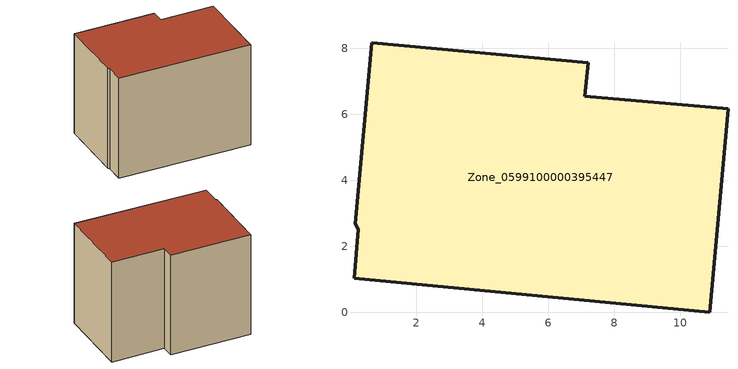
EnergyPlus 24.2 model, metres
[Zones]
Zone_0599100000395447
 floor ground (C_G): 0.24,2.52 0.15,2.68 0.65,8.16 7.21,7.56 7.11,6.55 11.45,6.16 10.9,0 0.13,1.03 z0
 wall outside (C_F): 7.11,6.55 7.21,7.56 0.65,8.16 0.15,2.68 0.24,2.52 0.13,1.03 10.9,0 11.45,6.16 7.11,6.55 z0:8.62
 roof outside (C_R): 0.15,2.68 0.24,2.52 0.13,1.03 10.9,0 11.45,6.16 7.11,6.55 7.21,7.56 0.65,8.16 z8.62
[BUILDING]
Pand.0599100000395447: North Axis=0; Terrain=City; Loads Convergence Tolerance Value=0.04; Temperature Convergence Tolerance Value=0.4; Solar Distribution=FullExterior; Maximum Number of Warmup Days=25; Minimum Number of Warmup Days=1
[Site:Location]
Rotterdam.The.Hague.AP_ZH_NLD Design_Conditions: Latitude=51.96; Longitude=4.45; Time Zone=1; Elevation=-4.5
[SITE:GROUNDTEMPERATURE:BUILDINGSURFACE]
18, 18, 18, 18, 18, 18, 18, 18, 18, 18, 18, 18
[MATERIAL] Thermal Absorptance=0.9; Solar Absorptance=0.7; Visible Absorptance=0.7
Name | Roughness | Thickness | Conductivity | Density | Specific Heat
G.TC.1992-2005 | MediumSmooth | 0.15 | 0.06 | 540 | 1210
F.TC.1992-2005 | Rough | 0.3 | 0.12 | 1920 | 840
R.TC.1992-2005 | MediumRough | 0.2 | 0.08 | 1500 | 1000
[CONSTRUCTION]
C_G: G.TC.1992-2005
C_F: F.TC.1992-2005
C_R: R.TC.1992-2005
[ZONE]
Zone_0599100000395447: Type=1; Multiplier=1; Ceiling Height=Autocalculate; Volume=Autocalculate; Floor Area=autocalculate; Part of Total Floor Area=Yes
[ZONEINFILTRATION:DESIGNFLOWRATE]
Infil_Zone_0599100000395447: Zone or ZoneList or Space or SpaceList=Zone_0599100000395447; Schedule=AlwaysOn; Design Flow Rate Calculation Method=Flow/Area; Flow Rate per Floor Area=0.0015; Constant Term Coefficient=1; Temperature Term Coefficient=0; Velocity Term Coefficient=0; Velocity Squared Term Coefficient=0
[HVACTEMPLATE:ZONE:IDEALLOADSAIRSYSTEM]
Zone_0599100000395447: Maximum Heating Supply Air Temperature=50; Minimum Cooling Supply Air Temperature=13; Maximum Heating Supply Air Humidity Ratio=0.0156; Minimum Cooling Supply Air Humidity Ratio=0.0077; Heating Limit=NoLimit; Cooling Limit=NoLimit; Dehumidification Control Type=ConstantSensibleHeatRatio; Cooling Sensible Heat Ratio=0.7; Dehumidification Setpoint=60; Humidification Control Type=None; Humidification Setpoint=30; Outdoor Air Method=None; Outdoor Air Flow Rate per Person=0.00944; Outdoor Air Flow Rate per Zone Floor Area=0; Outdoor Air Flow Rate per Zone=0; Demand Controlled Ventilation Type=None; Outdoor Air Economizer Type=NoEconomizer; Heat Recovery Type=None; Sensible Heat Recovery Effectiveness=0.7; Latent Heat Recovery Effectiveness=0.65
[ZONECONTROL:THERMOSTAT]
ThermostatControl_Zone_0599100000395447: Zone or ZoneList=Zone_0599100000395447; Control Type Schedule=DualSetpointControlType; Control 1=Thermostat_Zone_0599100000395447; Temperature Difference Between Cutout And Setpoint=0
[THERMOSTATSETPOINT:DUALSETPOINT]
Thermostat_Zone_0599100000395447: Heating Setpoint Temperature Schedule=HeatingSetpoint_Zone_0599100000395447; Cooling Setpoint Temperature Schedule=CoolingSetpoint_Zone_0599100000395447
[SCHEDULE:COMPACT]
HeatingSetpoint_Zone_0599100000395447: Through: 12/31, For: AllDays, Until: 24:00, 21
CoolingSetpoint_Zone_0599100000395447: Through: 12/31, For: AllDays, Until: 24:00, 24
DualSetpointControlType: Through: 12/31, For: AllDays, Until: 24:00, 4
AlwaysOn: Through: 12/31, For: AllDays, Until: 24:00, 1
